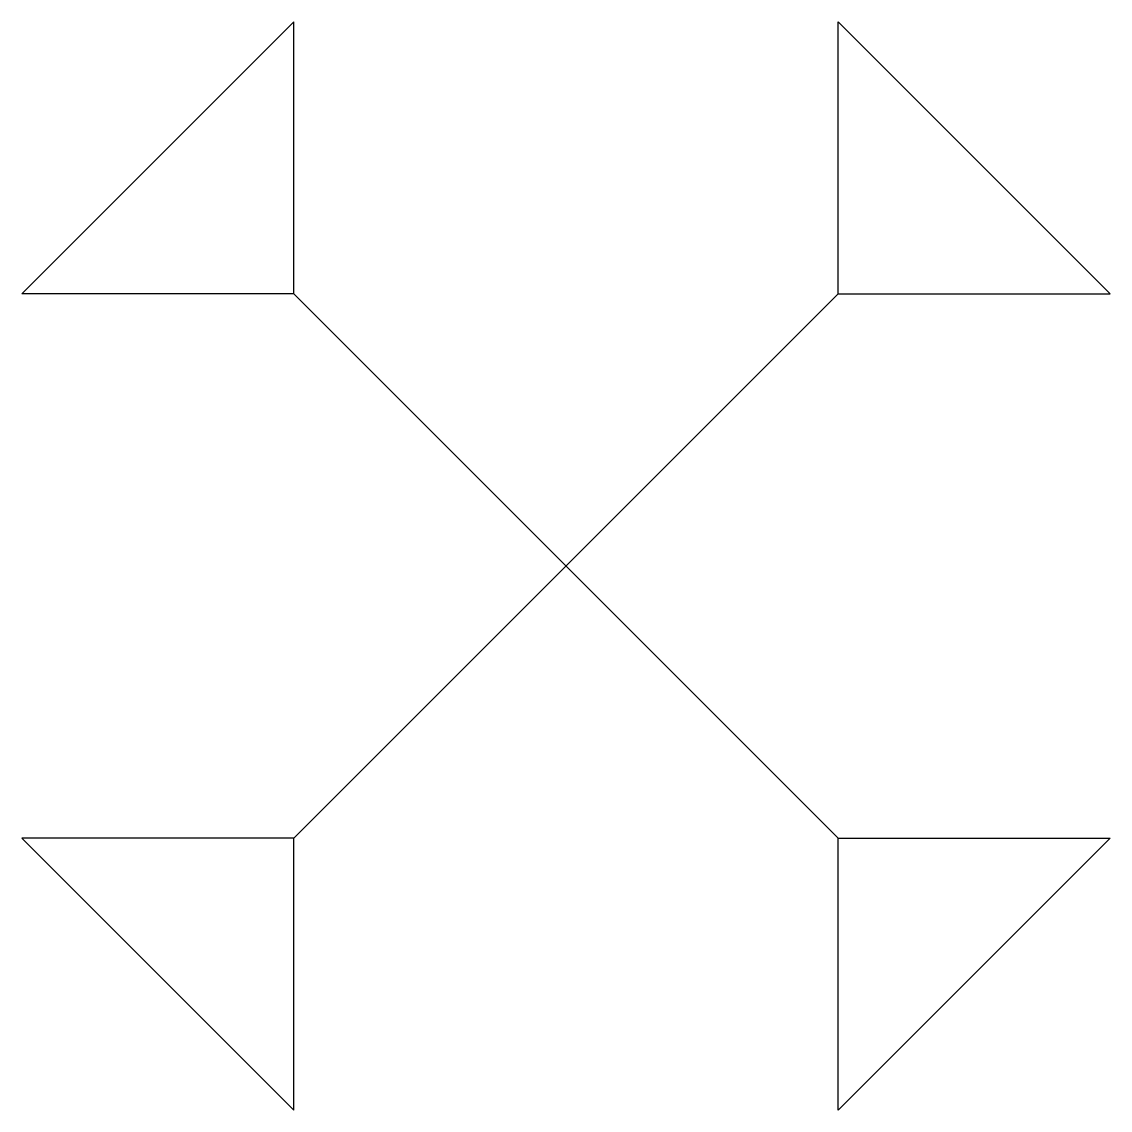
# Model space of a CAD drawing. Header units: millimetres. Extents: x 1294.5 to 1304.5, y 1309.5 to 1319.5.
import ezdxf

# ---------------------------------------------------------------- set-up
doc = ezdxf.new("R2010")
doc.units = ezdxf.units.MM

msp = doc.modelspace()

# ---------------------------------------------------------------- linework, layer by layer
for p, q in [((1294.457, 1316.96), (1296.957, 1319.46)), ((1296.957, 1316.96), (1296.957, 1319.46)), ((1301.957, 1316.96), (1301.957, 1319.46)), ((1301.957, 1319.46), (1304.457, 1316.96)), ((1296.957, 1316.96), (1294.457, 1316.96)), ((1296.957, 1311.96), (1301.957, 1316.96)), ((1296.957, 1316.96), (1301.957, 1311.96)), ((1301.957, 1316.96), (1304.457, 1316.96)), ((1296.957, 1311.96), (1294.457, 1311.96)), ((1296.957, 1309.46), (1294.457, 1311.96)), ((1296.957, 1309.46), (1296.957, 1311.96)), ((1301.957, 1309.46), (1301.957, 1311.96)), ((1301.957, 1311.96), (1304.457, 1311.96)), ((1304.457, 1311.96), (1301.957, 1309.46))]:
    msp.add_line(p, q)

doc.saveas('drawing.dxf')
